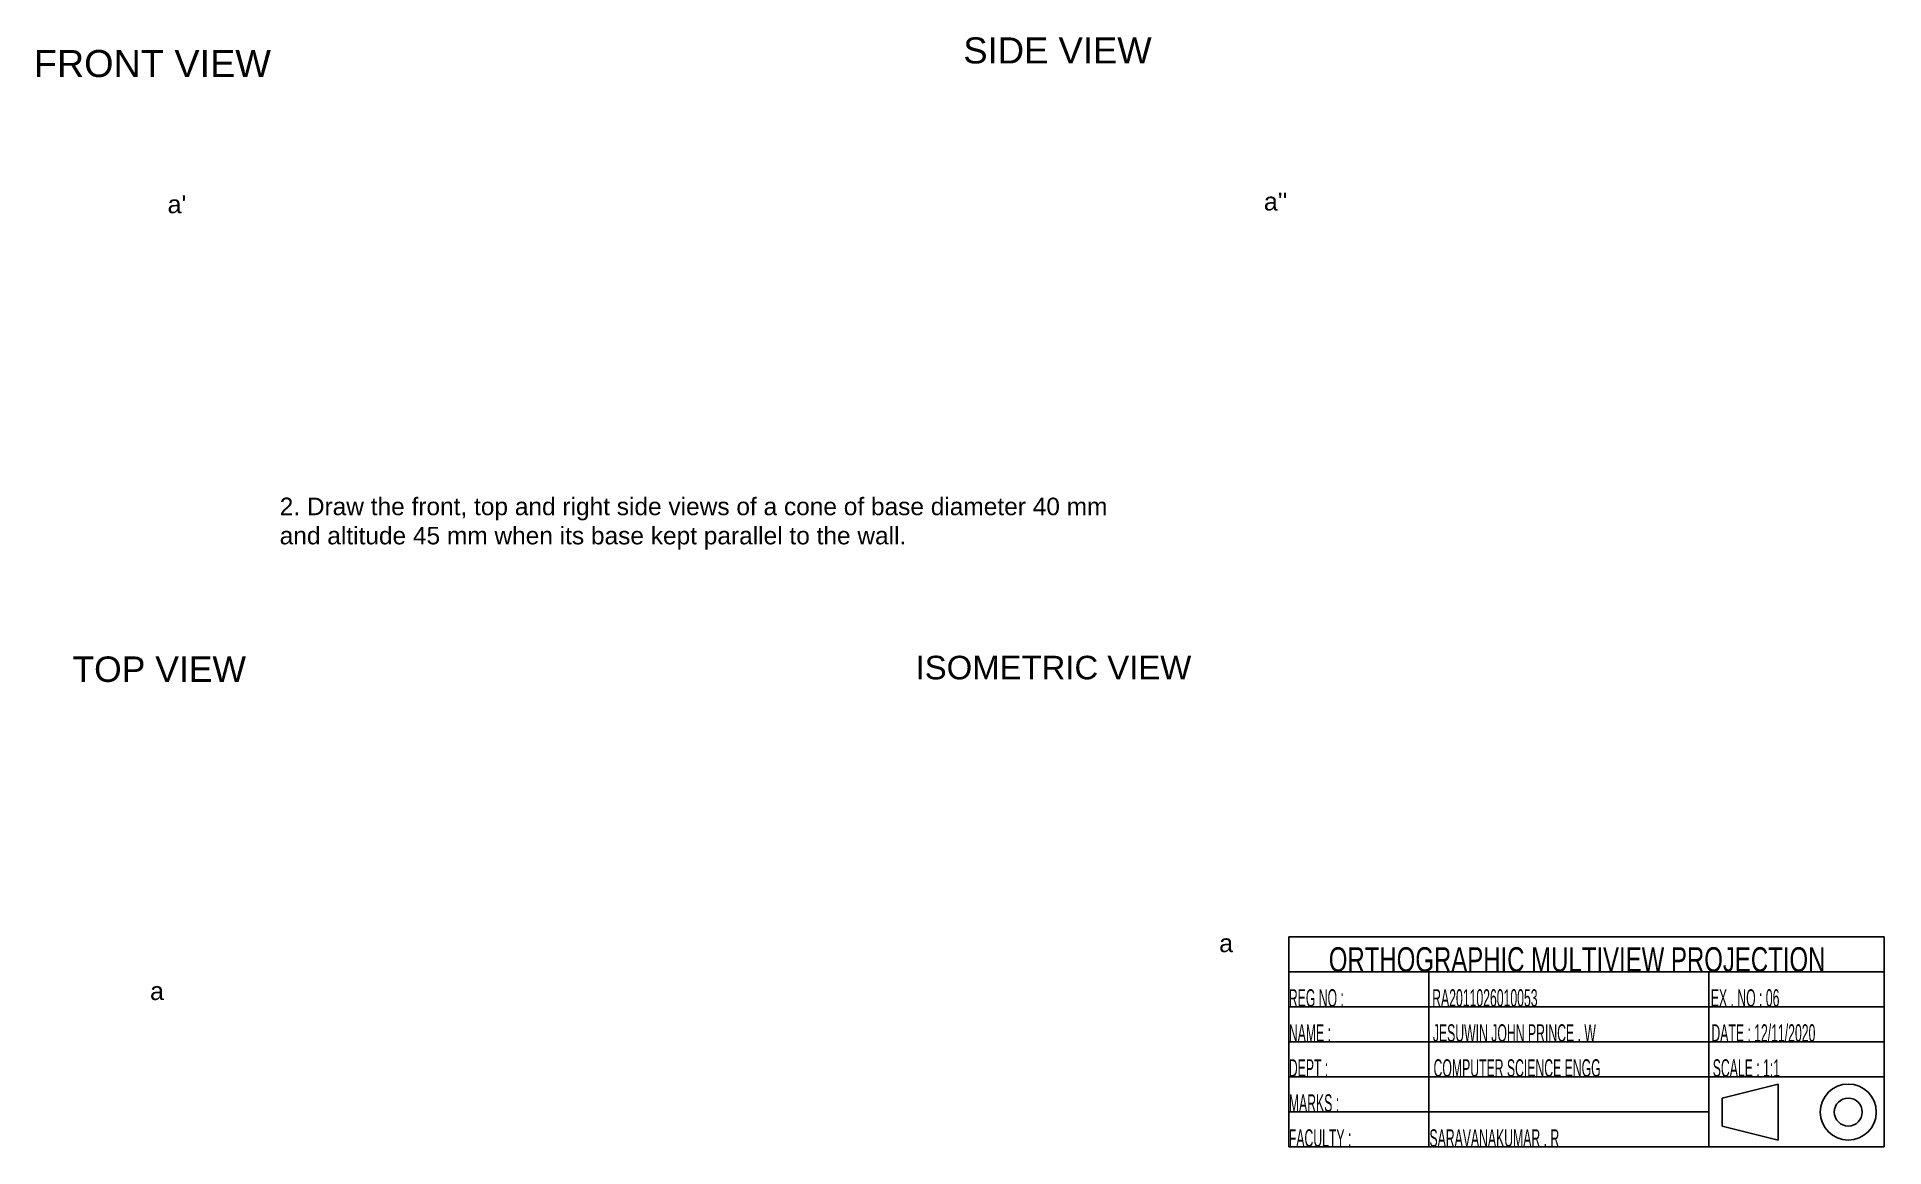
# Paper-space layout 'Layout1' of a CAD drawing. Header units: millimetres. Extents: x 12 to 321, y 7 to 193.
import ezdxf

# ---------------------------------------------------------------- set-up
doc = ezdxf.new("R2010")
doc.units = ezdxf.units.MM
doc.styles.get("Standard").update_dxf_attribs({"font": 'arial.ttf'})

psp = doc.layouts.get("Layout1")

# ---------------------------------------------------------------- linework, layer by layer
for p, q in [((221.59, 42.54), (321.06, 42.54)), ((221.59, 7.44), (221.59, 42.54)), ((321.06, 42.54), (321.06, 7.44)), ((221.59, 36.69), (321.06, 36.69)), ((245, 7.44), (245, 36.69)), ((291.8, 36.69), (291.8, 7.44)), ((221.59, 30.84), (321.06, 30.84)), ((221.59, 24.99), (321.06, 24.99)), ((221.59, 19.14), (321.06, 19.14)), ((294.01, 15.58), (303.37, 17.92)), ((294.01, 15.58), (294.01, 10.9)), ((303.37, 17.92), (303.37, 8.56)), ((221.59, 13.29), (291.8, 13.29)), ((294.01, 10.9), (303.37, 8.56)), ((321.06, 7.44), (221.59, 7.44))]:
    psp.add_line(p, q)
for radius in [4.68, 2.34]:
    psp.add_circle((315.07, 13.24), radius)

# ---------------------------------------------------------------- texts
for s, height, p in [('SIDE VIEW', 4.361, (167.19, 188.43)), ('FRONT VIEW', 4.519, (11.86, 186.16)), ("a''", 3, (217.41, 163.87)), ("a'", 3, (34.21, 163.41)), ('ISOMETRIC VIEW', 3.931, (159.22, 85.54)), ('TOP VIEW', 4.247, (18.31, 85.11)), ('a', 3, (209.94, 39.96)), ('a', 3, (31.28, 31.96))]:
    psp.add_text(s, height=height).set_placement(p)
for s, height, width, p in [('      ORTHOGRAPHIC MULTIVIEW PROJECTION', 4.0955, 0.7, (221.59, 36.69)), ('REG NO :                          RA2011026010053                                                   EX . NO : 06', 2.92538, 0.5, (221.59, 30.84)), ('NAME :                              JESUWIN JOHN PRINCE . W                                  DATE : 12/11/2020', 2.92538, 0.5, (221.59, 24.99)), ('DEPT :                               COMPUTER SCIENCE ENGG                                 SCALE : 1:1', 2.92538, 0.5, (221.59, 19.14)), ('MARKS :                   ', 2.9254, 0.5, (221.59, 13.29)), ('FACULTY :                       SARAVANAKUMAR . R', 2.9254, 0.5, (221.59, 7.44))]:
    psp.add_text(s, height=height, dxfattribs=dict(width=width)).set_placement(p)
at = {"insert": (52.95, 115.89), "char_height": 2.9254, "width": 144.8538, "attachment_point": 1}
psp.add_mtext('2. Draw the front, top and right side views of a cone of base diameter 40 mm\\Pand altitude 45 mm when its base kept parallel to the wall.', dxfattribs=at)

doc.saveas('drawing.dxf')
